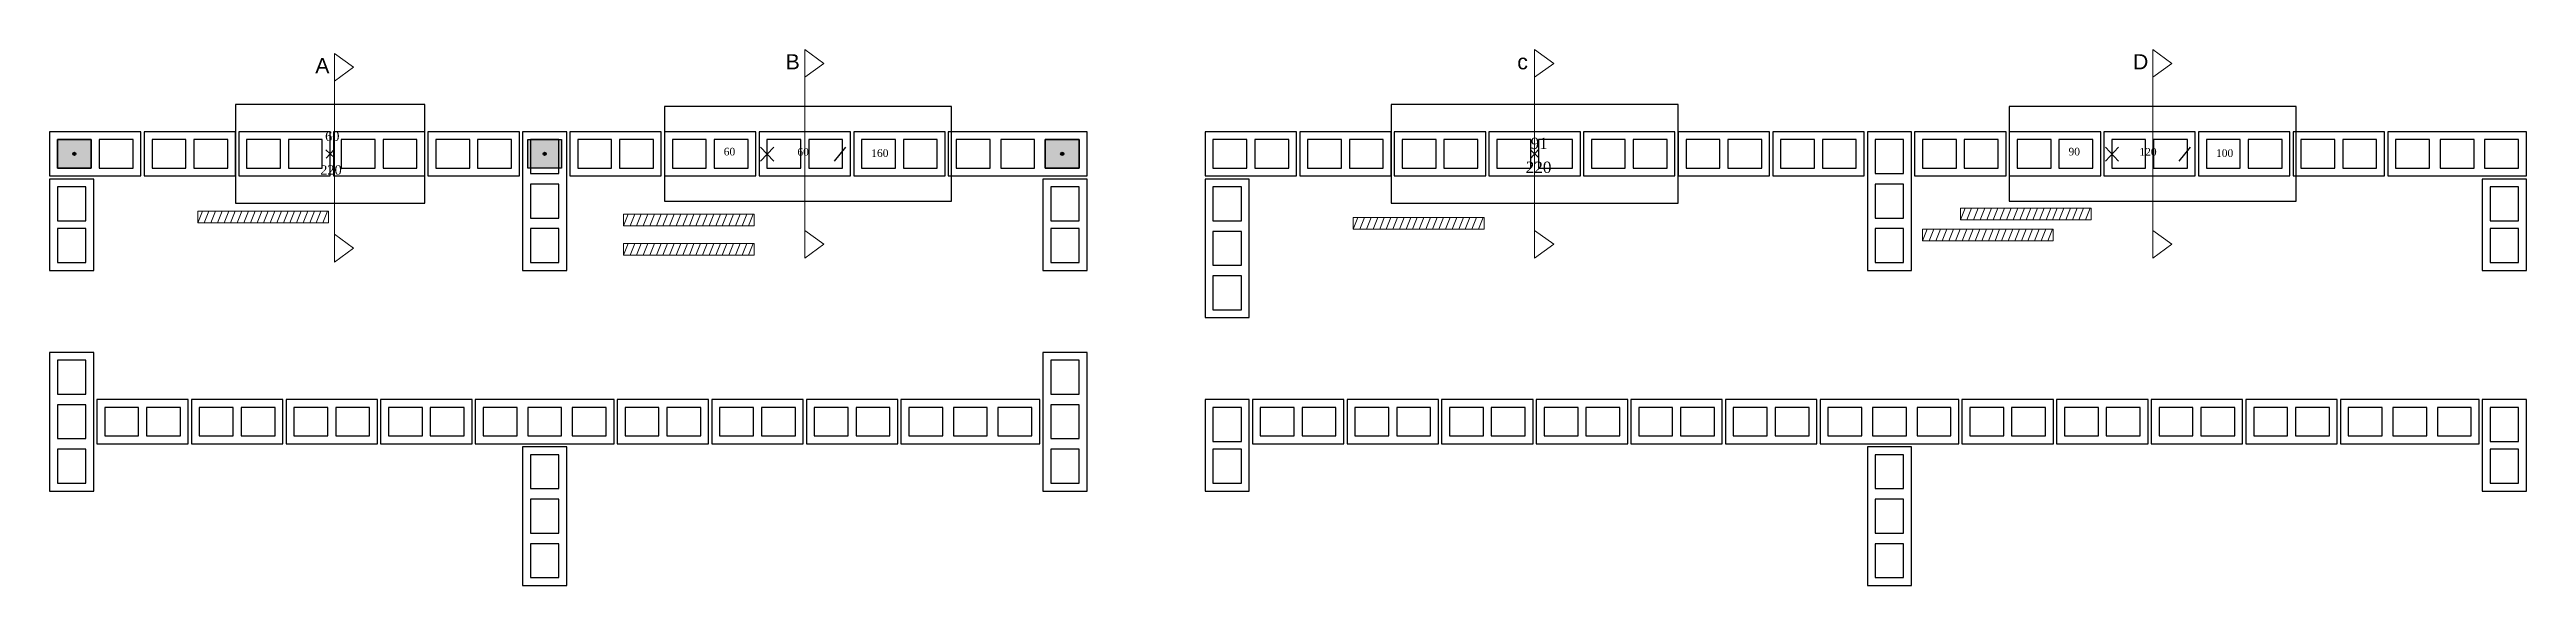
# Model space of a CAD drawing. Header units: millimetres. Extents: x 39 to 824, y 16 to 186.
import ezdxf
from ezdxf.enums import TextEntityAlignment as Align

# ---------------------------------------------------------------- set-up
doc = ezdxf.new("R2010")
doc.units = ezdxf.units.MM
for name, color, linetype in [('3', 3, 'Continuous'), ('30', 30, 'Continuous'), ('5', 5, 'Continuous'), ('corte', 4, 'Continuous'), ('ferro', 2, 'Continuous'), ('fiada1', 3, 'Continuous'), ('fiada2', 2, 'Continuous'), ('porta', 3, 'Continuous')]:
    doc.layers.add(name, color=color, linetype=linetype)
doc.layers.add('graute', color=1, linetype='Continuous', transparency=0.6)
doc.styles.add('ModeloPython', font='times.ttf', dxfattribs={"height": 10})
doc.styles.get("Standard").update_dxf_attribs({"font": 'arial.ttf'})

# ---------------------------------------------------------------- blocks, each defined once
blk = doc.blocks.new('B44')
at = {"layer": '30', "color": 0}
for p, q in [((13.25, 11.5), (2.5, 11.5)), ((2.5, 11.5), (2.5, 2.5)), ((13.25, 2.5), (13.25, 11.5)), ((27.375, 11.5), (16.625, 11.5)), ((16.625, 11.5), (16.625, 2.5)), ((27.375, 2.5), (27.375, 11.5)), ((41.5, 11.5), (30.75, 11.5)), ((30.75, 11.5), (30.75, 2.5)), ((41.5, 2.5), (41.5, 11.5)), ((2.5, 2.5), (13.25, 2.5)), ((16.625, 2.5), (27.375, 2.5)), ((30.75, 2.5), (41.5, 2.5))]:
    blk.add_line(p, q, dxfattribs=at)
blk.add_lwpolyline([(44, 14), (0, 14), (0, 0), (44, 0)], close=True, dxfattribs=at)
blk = doc.blocks.new('B29')
at = {"layer": '5', "color": 0}
for p, q in [((13.25, 11.5), (2.5, 11.5)), ((2.5, 11.5), (2.5, 2.5)), ((13.25, 2.5), (13.25, 11.5)), ((26.5, 11.5), (15.75, 11.5)), ((15.75, 11.5), (15.75, 2.5)), ((26.5, 2.5), (26.5, 11.5)), ((2.5, 2.5), (13.25, 2.5)), ((15.75, 2.5), (26.5, 2.5))]:
    blk.add_line(p, q, dxfattribs=at)
blk.add_lwpolyline([(29, 14), (0, 14), (0, 0), (29, 0)], close=True, dxfattribs=at)
blk = doc.blocks.new('P60')
for p, q in [((28.66, 1.23), (31.34, -1.23)), ((28.77, -1.34), (31.23, 1.34))]:
    blk.add_line(p, q)
at = {"layer": '3'}
blk.add_lwpolyline([(0, -15.71), (60, -15.71), (60, 15.71), (0, 15.71)], close=True, dxfattribs=at)
at = {"style": 'ModeloPython'}
for tag, p in [('LARGURA', (30.66, 4.08)), ('ALTURA', (30.25, -6.62))]:
    blk.add_attdef(tag, text='', height=3.01, dxfattribs=at).set_placement(p, align=Align.CENTER)
blk = doc.blocks.new('Janela')
for p, q in [((30.47, 2.15), (34.68, -2.32)), ((30.47, -2.32), (34.68, 2.15)), ((57.4, 2.15), (53.76, -2.32))]:
    blk.add_line(p, q)
at = {"layer": '3'}
blk.add_lwpolyline([(0, -15), (91, -15), (91, 15), (0, 15)], close=True, dxfattribs=at)
at = {"style": 'ModeloPython'}
for tag, p in [('LARGURA', (20.61, -0.5)), ('ALTURA', (43.99, -0.58)), ('PEITORIL', (68.29, -0.98))]:
    blk.add_attdef(tag, text='', height=2.42, dxfattribs=at).set_placement(p, align=Align.CENTER)
blk = doc.blocks.new('P90')
for p, q in [((44.16, 1.23), (46.84, -1.23)), ((44.27, -1.34), (46.73, 1.34))]:
    blk.add_line(p, q)
at = {"layer": '3'}
blk.add_lwpolyline([(0, -15.71), (91, -15.71), (91, 15.71), (0, 15.71)], close=True, dxfattribs=at)
at = {"style": 'ModeloPython'}
for tag, p in [('LARGURA', (46.94, 1.52)), ('ALTURA', (46.74, -6.07))]:
    blk.add_attdef(tag, text='', height=3.6, dxfattribs=at).set_placement(p, align=Align.CENTER)
blk = doc.blocks.new('graute')
at = {"transparency": 33554534}
h = blk.add_hatch(color=256, dxfattribs=at)
h.dxf.hatch_style = 1
h.paths.add_polyline_path([(0, 9), (10.75, 9), (10.75, 0), (0, 0)])
blk.add_lwpolyline([(0, 9), (10.75, 9), (10.75, 0), (0, 0), (0, 9)])
at = {"lineweight": 5, "flags": 1}
blk.add_attdef('QUANTITATIVO', text='', height=0.647, dxfattribs=at).set_placement((14.55, 7.54), align=Align.CENTER)
blk = doc.blocks.new('ferro')
at = {"transparency": 33554534}
h = blk.add_hatch(color=256, dxfattribs=at)
h.dxf.hatch_style = 1
edge = h.paths.add_edge_path()
edge.add_arc((0, 0), 0.5, 0, 360)
blk.add_circle((0, 0), 0.5)
at = {"style": 'ModeloPython', "flags": 1}
for tag, p in [('BARRA', (0.77, 0.34)), ('BITOLA', (0.78, 0.23)), ('COMPRIMENTO', (0.99, 0.13)), ('QUANTITATIVO', (1, 0))]:
    blk.add_attdef(tag, text='', height=0.0735, dxfattribs=at).set_placement(p, align=Align.CENTER)
blk = doc.blocks.new('ferroHorizontal')
at = {"layer": 'ferro', "lineweight": 5}
for p, q in [((0, 3.69), (41.46, 3.69)), ((0, 3.69), (0, 0)), ((0, 0), (1.48, 3.69)), ((0, 0), (41.46, 0)), ((2.09, 0), (3.56, 3.69)), ((4.18, 0), (5.65, 3.69)), ((6.27, 0), (7.74, 3.69)), ((8.36, 0), (9.83, 3.69)), ((10.44, 0), (11.92, 3.69)), ((12.53, 0), (14.01, 3.69)), ((14.62, 0), (16.1, 3.69)), ((16.71, 0), (18.19, 3.69)), ((18.8, 0), (20.28, 3.69)), ((20.89, 0), (22.36, 3.69)), ((22.98, 0), (24.45, 3.69)), ((25.07, 0), (26.54, 3.69)), ((27.16, 0), (28.63, 3.69)), ((29.24, 0), (30.72, 3.69)), ((31.33, 0), (32.81, 3.69)), ((33.42, 0), (34.9, 3.69)), ((35.51, 0), (36.99, 3.69)), ((37.6, 0), (39.08, 3.69)), ((39.69, 0), (41.16, 3.69)), ((41.46, 3.69), (41.46, 0))]:
    blk.add_line(p, q, dxfattribs=at)
at = {"lineweight": 5, "flags": 1}
for tag, p in [('QUANTITATIVO', (3.11, -6.8)), ('ALTURA', (3.2, -5.61)), ('COMPRIMENTO', (3.23, -4.33)), ('BARRAS', (3.26, -3.17))]:
    blk.add_attdef(tag, p, '', height=0.9, dxfattribs=at)
blk.add_attdef('BITOLA', text='', height=1.36, dxfattribs=at).set_placement((6.63, -1.81), align=Align.CENTER)
blk = doc.blocks.new('corte')
at = {"layer": 'corte', "lineweight": 5}
for p, q in [((0, -33.13), (0, 33.13)), ((0, 33.13), (6.04, 28.72)), ((0, 24.31), (6.04, 28.72)), ((0, -24.31), (6.04, -28.72)), ((0, -33.13), (6.04, -28.72))]:
    blk.add_line(p, q, dxfattribs=at)
at = {"lineweight": 5}
blk.add_attdef('CORTE', text='', height=4.8, dxfattribs=at).set_placement((-3.83, 26.83), align=Align.CENTER)
at = {"lineweight": 5, "flags": 1}
blk.add_attdef('LAJE', text='', height=4.8, dxfattribs=at).set_placement((-0.01, -2.38), align=Align.RIGHT)

msp = doc.modelspace()

# ---------------------------------------------------------------- block references
at = {"layer": '3', "lineweight": 5}
for p, values in [((233.87, 152.75), {'LARGURA': '60', 'ALTURA': '60', 'PEITORIL': '160'}), ((660.31, 152.75), {'LARGURA': '90', 'ALTURA': '120', 'PEITORIL': '100'})]:
    msp.add_blockref('Janela', p, dxfattribs=at).add_auto_attribs(values)
at = {"layer": 'corte', "lineweight": 5}
for p, values in [((129.21, 151.52), {'CORTE': 'A'}), ((278.37, 152.75), {'CORTE': 'B'}), ((509.81, 152.75), {'CORTE': 'c'}), ((705.81, 152.75), {'CORTE': 'D'})]:
    msp.add_blockref('corte', p, dxfattribs=at).add_auto_attribs(values)
at = {"layer": 'ferro', "lineweight": 5}
for name, p in [('ferro', (46.75, 152.75)), ('ferro', (195.87, 152.75)), ('ferro', (360, 152.75)), ('ferroHorizontal', (85.87, 130.82)), ('ferroHorizontal', (220.87, 129.87)), ('ferroHorizontal', (644.81, 131.84)), ('ferroHorizontal', (452.31, 128.81)), ('ferroHorizontal', (632.81, 125.18)), ('ferroHorizontal', (220.87, 120.56))]:
    msp.add_blockref(name, p, dxfattribs=at)
at = {"layer": 'fiada1'}
for p in [(38.87, 145.75), (68.87, 145.75), (98.87, 145.75), (128.87, 145.75), (158.87, 145.75), (203.87, 145.75), (233.87, 145.75), (263.87, 145.75), (293.87, 145.75), (405.31, 145.75), (435.31, 145.75), (465.31, 145.75), (495.31, 145.75), (525.31, 145.75), (555.31, 145.75), (585.31, 145.75), (630.31, 145.75), (660.31, 145.75), (690.31, 145.75), (720.31, 145.75), (750.31, 145.75)]:
    msp.add_blockref('B29', p, dxfattribs=at)
for name, p, rotation in [('B44', (188.87, 159.75), 270), ('B44', (615.31, 159.75), 270), ('B29', (52.87, 115.75), 90), ('B29', (367.87, 115.75), 90), ('B44', (405.31, 144.75), 270), ('B29', (824.31, 115.75), 90)]:
    msp.add_blockref(name, p, dxfattribs=dict(at, rotation=rotation))
at = {"layer": 'fiada1', "lineweight": 5}
for p in [(323.87, 145.75), (780.31, 145.75)]:
    msp.add_blockref('B44', p, dxfattribs=at)
at = {"layer": 'fiada2'}
for name, p, rotation in [('B44', (38.87, 89.72), 270), ('B44', (353.87, 89.72), 270), ('B29', (419.31, 45.72), 90), ('B44', (188.87, 59.72), 270), ('B44', (615.31, 59.72), 270)]:
    msp.add_blockref(name, p, dxfattribs=dict(at, rotation=rotation))
for p in [(53.87, 60.72), (83.87, 60.72), (113.87, 60.72), (143.87, 60.72), (218.87, 60.72), (248.87, 60.72), (278.87, 60.72), (420.31, 60.72), (450.31, 60.72), (480.31, 60.72), (510.31, 60.72), (540.31, 60.72), (570.31, 60.72), (645.31, 60.72), (675.31, 60.72), (705.31, 60.72), (735.31, 60.72)]:
    msp.add_blockref('B29', p, dxfattribs=at)
at = {"layer": 'fiada2', "lineweight": 5}
for p in [(173.87, 60.72), (308.87, 60.72), (600.31, 60.72), (765.31, 60.72)]:
    msp.add_blockref('B44', p, dxfattribs=at)
at = {"layer": 'fiada2', "lineweight": 5, "rotation": 90}
msp.add_blockref('B29', (824.31, 45.72), dxfattribs=at)
at = {"layer": 'graute', "lineweight": 5}
for p in [(41.37, 148.25), (190.5, 148.25), (354.62, 148.25)]:
    msp.add_blockref('graute', p, dxfattribs=at)
at = {"layer": 'porta', "lineweight": 5}
for name, p, values in [('P60', (97.87, 152.75), {'LARGURA': '60', 'ALTURA': '220'}), ('P90', (464.31, 152.75), {'LARGURA': '91', 'ALTURA': '220'})]:
    msp.add_blockref(name, p, dxfattribs=at).add_auto_attribs(values)

doc.saveas('drawing.dxf')
